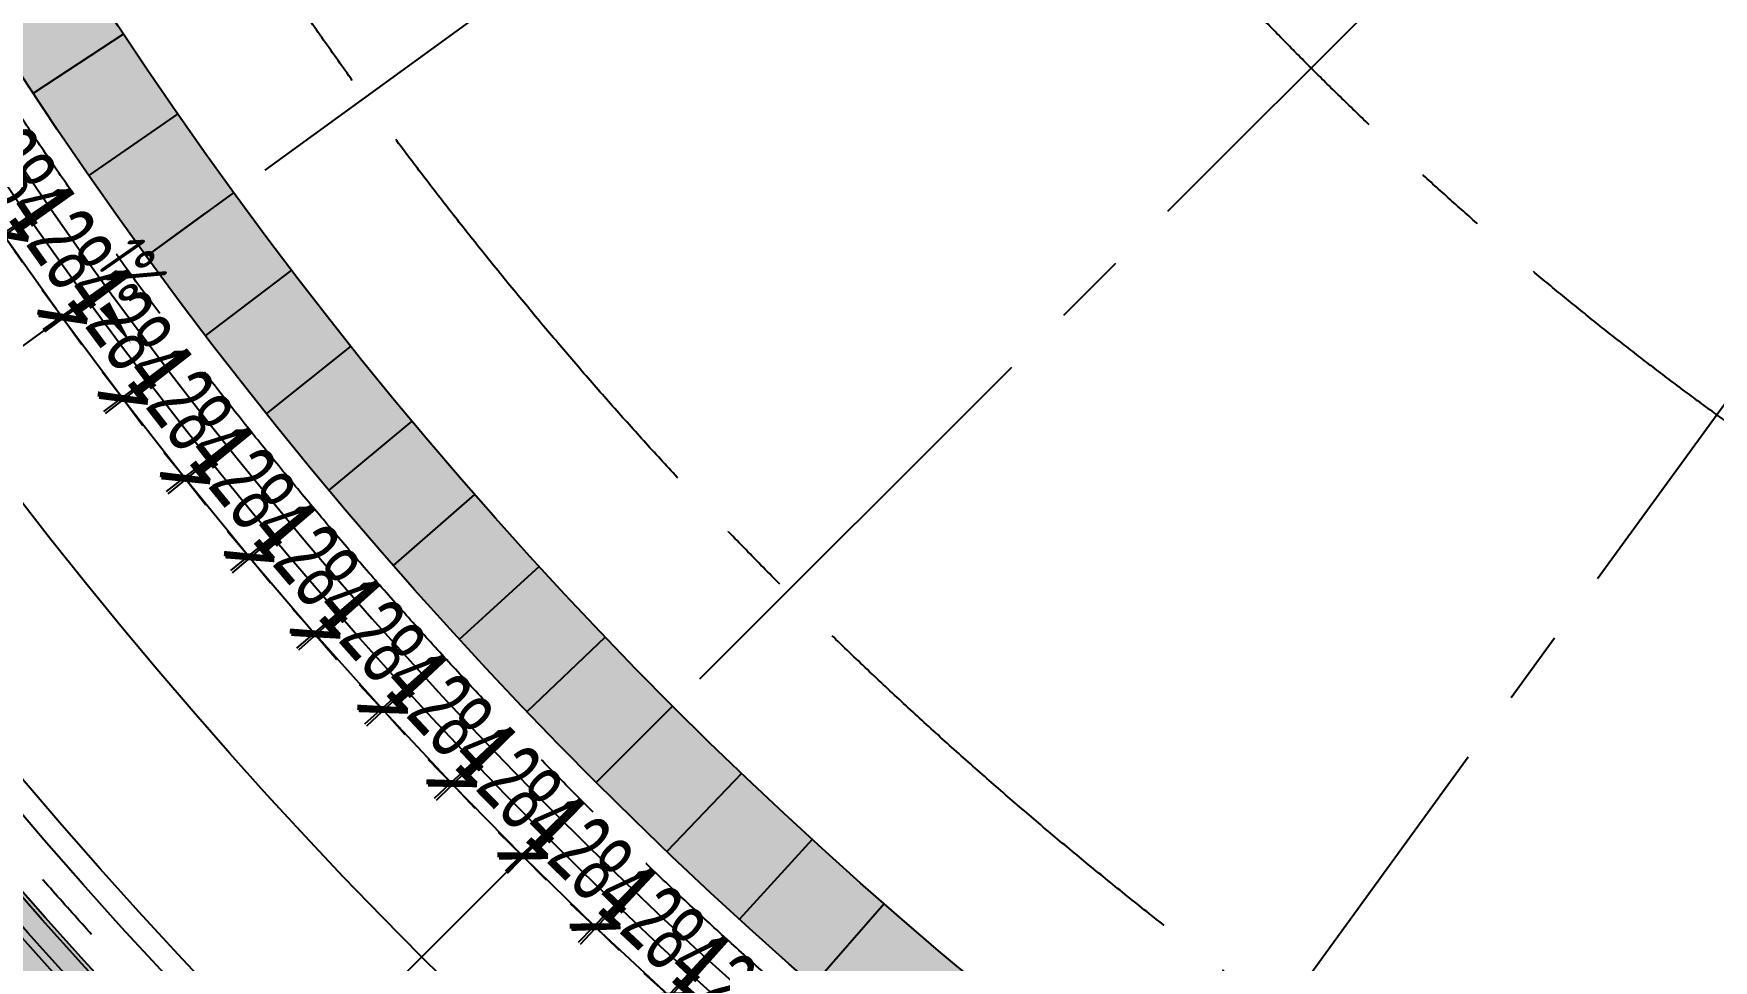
# Model space of a CAD drawing. Extents: x 104132 to 3338343, y -1228862 to 1409848.
# Drawn here: x 1713250 to 1735019, y 47739 to 59756 of the extents above; entities that cross this region are included whole.
import ezdxf

# ---------------------------------------------------------------- set-up
doc = ezdxf.new("R2010")
doc.units = 0
doc.linetypes.add('CENTER', pattern=[50.8, 31.75, -6.35, 6.35, -6.35])
doc.linetypes.add('CENTER2', pattern=[28.575, 19.05, -3.175, 3.175, -3.175])
doc.layers.get('0').update_dxf_attribs({"color": 8})
doc.layers.get('Defpoints').update_dxf_attribs({"color": 8})
for name, color, linetype in [('#幕墙线-平面', 8, 'Continuous'), ('#标注', 8, 'Continuous'), ('#轴线', 8, 'CENTER2'), ('A-ROOF-DRAN', 8, 'Continuous'), ('DIM_SYMB', 8, 'Continuous'), ('DOTE', 8, 'CENTER'), ('IEL-FINE', 8, 'Continuous'), ('分水线', 8, 'Continuous'), ('女儿墙', 8, 'Continuous'), ('落水口', 8, 'Continuous')]:
    doc.layers.add(name, color=color, linetype=linetype)
doc.styles.add('JHZX', font='jrs.shx', dxfattribs={"width": 0.6, "bigfont": 'jhz.shx'})
doc.styles.add('XD2008', font='xd-hzs.shx', dxfattribs={"width": 0.7, "bigfont": 'xd-hztxt.shx'})
doc.dimstyles.new('JZBZ-300', dxfattribs={"dimscale": 300, "dimtxt": 3, "dimasz": 1.5, "dimexe": 1, "dimexo": 1, "dimgap": 0.5, "dimtad": 1, "dimdec": 0, "dimdsep": 46, "dimtxsty": 'JHZX', "dimblk1": 'ARCHTICK', "dimblk2": 'ARCHTICK', "dimsah": 1, "dimcen": 0, "dimclrd": 1, "dimclre": 1, "dimclrt": 2, "dimadec": 3, "dimazin": 2, "dimtfac": 1, "dimtdec": 0, "dimtix": 1, "dimtmove": 0, "dimatfit": 3, "dimfxl": 1, "dimtolj": 1, "dimlwd": -1, "dimlwe": -1, "dimarcsym": 1})

# ---------------------------------------------------------------- blocks, each defined once
blk = doc.blocks.new('轴网20240313')
at = {"layer": '#标注', "ltscale": 300}
blk.add_circle((571467.9, -147345.9), 64700, dxfattribs=at)
at = {"layer": '#轴线', "ltscale": 300}
for p, q in [((559089.9, -156339), (516697.4, -187139)), ((560649.1, -158164.6), (523596.7, -195217)), ((562474.7, -159723.9), (531674.8, -202116.3))]:
    blk.add_line(p, q, dxfattribs=at)
for radius in [64700, 63300, 57500, 53700, 44100, 34500]:
    blk.add_circle((571467.9, -147345.9), radius, dxfattribs=at)
blk = doc.blocks.new('A$C49f573b4')
at = {"layer": '女儿墙'}
for radius in [63900, 63650]:
    blk.add_circle((0, 0), radius, dxfattribs=at)
blk = doc.blocks.new('*U483')
at = {"layer": '#幕墙线-平面', "ltscale": 300}
blk.add_line((55800, -55800), (57200, -55800), dxfattribs=at)
blk = doc.blocks.new('*U484')
at = {"layer": '#幕墙线-平面'}
for p, rotation in [((933903, -9738), 213.4285714285812), ((934940, -9037), 214.7142857142956), ((935961, -8312), 216.0000000000097), ((936966, -7565), 217.2857142857239), ((937953, -6795), 218.571428571438), ((938923, -6004), 219.8571428571518), ((939875, -5190), 221.1428571428657), ((940809, -4356), 222.4285714285797), ((941724, -3501), 223.7142857142939), ((942619, -2625), 225.000000000008), ((943494, -1730), 226.2857142857221), ((944350, -816), 227.5714285714362), ((945184, 118), 228.8571428571506)]:
    blk.add_blockref('*U483', p, dxfattribs=dict(at, rotation=rotation))
blk = doc.blocks.new('_ARCHTICK')
at = {"color": 0, "linetype": 'ByBlock', "const_width": 0.15}
blk.add_lwpolyline([(-0.5, -0.5), (0.5, 0.5)], dxfattribs=at)
blk = doc.blocks.new('*D826')
at = {"layer": '#标注', "color": 1, "ltscale": 300, "transparency": 16777216}
for p, q in [((855176, 5152), (854060, 4397)), ((854308, 4565), (854056, 4937)), ((854308, 4565), (855028, 3501)), ((855895, 4088), (854779, 3333)), ((855028, 3501), (855280, 3129))]:
    blk.add_line(p, q, dxfattribs=at)
at = {"layer": 'Defpoints', "color": 0, "ltscale": 300, "transparency": 16777216}
for p in [(855425, 5320), (856144, 4257), (855028, 3501)]:
    blk.add_point(p, dxfattribs=at)
at = {"layer": '#标注', "color": 1, "ltscale": 300, "transparency": 16777216, "xscale": 450, "yscale": 450, "zscale": 450}
for p, rotation in [((854308, 4565), 304.0714285702077), ((855028, 3501), 124.0714285702077)]:
    blk.add_blockref('_ARCHTICK', p, dxfattribs=dict(at, rotation=rotation))
at = {"layer": '#标注', "color": 2, "ltscale": 300, "transparency": 16777216, "insert": (855165, 4369), "char_height": 900, "attachment_point": 5, "rotation": 304.0714, "style": 'JHZX'}
blk.add_mtext('\\A1;1284', dxfattribs=at)
blk = doc.blocks.new('*D827')
at = {"layer": '#标注', "color": 1, "ltscale": 300, "transparency": 16777216}
for p, q in [((855899, 4083), (854800, 3303)), ((855045, 3477), (854784, 3844)), ((855045, 3477), (855788, 2430)), ((856642, 3036), (855543, 2256)), ((855788, 2430), (856048, 2063))]:
    blk.add_line(p, q, dxfattribs=at)
at = {"layer": 'Defpoints', "color": 0, "ltscale": 300, "transparency": 16777216}
for p in [(856144, 4257), (856887, 3210), (855788, 2430)]:
    blk.add_point(p, dxfattribs=at)
at = {"layer": '#标注', "color": 1, "ltscale": 300, "transparency": 16777216, "xscale": 450, "yscale": 450, "zscale": 450}
for p, rotation in [((855045, 3477), 305.3571428559266), ((855788, 2430), 125.3571428559266)]:
    blk.add_blockref('_ARCHTICK', p, dxfattribs=dict(at, rotation=rotation))
at = {"layer": '#标注', "color": 2, "ltscale": 300, "transparency": 16777216, "insert": (855905, 3300), "char_height": 900, "attachment_point": 5, "rotation": 305.3571, "style": 'JHZX'}
blk.add_mtext('\\A1;1284', dxfattribs=at)
blk = doc.blocks.new('*D828')
at = {"layer": '#标注', "color": 1, "ltscale": 300, "transparency": 16777216}
for p, q in [((856646, 3031), (855565, 2226)), ((855805, 2405), (855537, 2766)), ((855805, 2405), (856571, 1375)), ((857412, 2001), (856331, 1196)), ((856571, 1375), (856840, 1014))]:
    blk.add_line(p, q, dxfattribs=at)
at = {"layer": 'Defpoints', "color": 0, "ltscale": 300, "transparency": 16777216}
for p in [(856887, 3210), (857653, 2180), (856571, 1375)]:
    blk.add_point(p, dxfattribs=at)
at = {"layer": '#标注', "color": 1, "ltscale": 300, "transparency": 16777216, "xscale": 450, "yscale": 450, "zscale": 450}
for p, rotation in [((855805, 2405), 306.6428571416423), ((856571, 1375), 126.6428571416423)]:
    blk.add_blockref('_ARCHTICK', p, dxfattribs=dict(at, rotation=rotation))
at = {"layer": '#标注', "color": 2, "ltscale": 300, "transparency": 16777216, "insert": (856670, 2249), "char_height": 900, "attachment_point": 5, "rotation": 306.6429, "style": 'JHZX'}
blk.add_mtext('\\A1;1284', dxfattribs=at)
blk = doc.blocks.new('*D829')
at = {"layer": '#标注', "color": 1, "ltscale": 300, "transparency": 16777216}
for p, q in [((857416, 1995), (856353, 1167)), ((856590, 1351), (856313, 1706)), ((856590, 1351), (857379, 339)), ((858205, 983), (857142, 155)), ((857379, 339), (857655, -16))]:
    blk.add_line(p, q, dxfattribs=at)
at = {"layer": 'Defpoints', "color": 0, "ltscale": 300, "transparency": 16777216}
for p in [(857653, 2180), (858442, 1167), (857379, 339)]:
    blk.add_point(p, dxfattribs=at)
at = {"layer": '#标注', "color": 1, "ltscale": 300, "transparency": 16777216, "xscale": 450, "yscale": 450, "zscale": 450}
for p, rotation in [((856590, 1351), 307.9285714273499), ((857379, 339), 127.9285714273499)]:
    blk.add_blockref('_ARCHTICK', p, dxfattribs=dict(at, rotation=rotation))
at = {"layer": '#标注', "color": 2, "ltscale": 300, "transparency": 16777216, "insert": (857457, 1214), "char_height": 900, "attachment_point": 5, "rotation": 307.9286, "style": 'JHZX'}
blk.add_mtext('\\A1;1284', dxfattribs=at)
blk = doc.blocks.new('*D830')
at = {"layer": '#标注', "color": 1, "ltscale": 300, "transparency": 16777216}
for p, q in [((858209, 978), (857165, 126)), ((857397, 315), (857113, 664)), ((857397, 315), (858209, -679)), ((859021, -17), (857977, -869)), ((858209, -679), (858493, -1028))]:
    blk.add_line(p, q, dxfattribs=at)
at = {"layer": 'Defpoints', "color": 0, "ltscale": 300, "transparency": 16777216}
for p in [(858442, 1167), (859253, 173), (858209, -679)]:
    blk.add_point(p, dxfattribs=at)
at = {"layer": '#标注', "color": 1, "ltscale": 300, "transparency": 16777216, "xscale": 450, "yscale": 450, "zscale": 450}
for p, rotation in [((857397, 315), 309.2142857130631), ((858209, -679), 129.2142857130632)]:
    blk.add_blockref('_ARCHTICK', p, dxfattribs=dict(at, rotation=rotation))
at = {"layer": '#标注', "color": 2, "ltscale": 300, "transparency": 16777216, "insert": (858268, 197), "char_height": 900, "attachment_point": 5, "rotation": 309.2143, "style": 'JHZX'}
blk.add_mtext('\\A1;1284', dxfattribs=at)
blk = doc.blocks.new('*D831')
at = {"layer": '#标注', "color": 1, "ltscale": 300, "transparency": 16777216}
for p, q in [((859025, -22), (858000, -897)), ((858228, -702), (857936, -360)), ((858228, -702), (859062, -1678)), ((859859, -998), (858834, -1873)), ((859062, -1678), (859354, -2021))]:
    blk.add_line(p, q, dxfattribs=at)
at = {"layer": 'Defpoints', "color": 0, "ltscale": 300, "transparency": 16777216}
for p in [(859253, 173), (860087, -803), (859062, -1678)]:
    blk.add_point(p, dxfattribs=at)
at = {"layer": '#标注', "color": 1, "ltscale": 300, "transparency": 16777216, "xscale": 450, "yscale": 450, "zscale": 450}
for p, rotation in [((858228, -702), 310.4999999987807), ((859062, -1678), 130.4999999987806)]:
    blk.add_blockref('_ARCHTICK', p, dxfattribs=dict(at, rotation=rotation))
at = {"layer": '#标注', "color": 2, "ltscale": 300, "transparency": 16777216, "insert": (859101, -801), "char_height": 900, "attachment_point": 5, "rotation": 310.5, "style": 'JHZX'}
blk.add_mtext('\\A1;1284', dxfattribs=at)
blk = doc.blocks.new('*D832')
at = {"layer": '#标注', "color": 1, "ltscale": 300, "transparency": 16777216}
for p, q in [((859863, -1003), (858858, -1901)), ((859082, -1701), (858782, -1366)), ((859082, -1701), (859937, -2658)), ((860718, -1960), (859713, -2858)), ((859937, -2658), (860237, -2994))]:
    blk.add_line(p, q, dxfattribs=at)
at = {"layer": 'Defpoints', "color": 0, "ltscale": 300, "transparency": 16777216}
for p in [(860087, -803), (860942, -1760), (859937, -2658)]:
    blk.add_point(p, dxfattribs=at)
at = {"layer": '#标注', "color": 1, "ltscale": 300, "transparency": 16777216, "xscale": 450, "yscale": 450, "zscale": 450}
for p, rotation in [((859082, -1701), 311.7857142844961), ((859937, -2658), 131.7857142844961)]:
    blk.add_blockref('_ARCHTICK', p, dxfattribs=dict(at, rotation=rotation))
at = {"layer": '#标注', "color": 2, "ltscale": 300, "transparency": 16777216, "insert": (859957, -1780), "char_height": 900, "attachment_point": 5, "rotation": 311.7857, "style": 'JHZX'}
blk.add_mtext('\\A1;1284', dxfattribs=at)
blk = doc.blocks.new('*D833')
at = {"layer": '#标注', "color": 1, "ltscale": 300, "transparency": 16777216}
for p, q in [((860723, -1965), (859738, -2885)), ((859958, -2681), (859650, -2352)), ((859958, -2681), (860834, -3618)), ((861599, -2903), (860615, -3823)), ((860834, -3618), (861141, -3947))]:
    blk.add_line(p, q, dxfattribs=at)
at = {"layer": 'Defpoints', "color": 0, "ltscale": 300, "transparency": 16777216}
for p in [(860942, -1760), (861819, -2698), (860834, -3618)]:
    blk.add_point(p, dxfattribs=at)
at = {"layer": '#标注', "color": 1, "ltscale": 300, "transparency": 16777216, "xscale": 450, "yscale": 450, "zscale": 450}
for p, rotation in [((859958, -2681), 313.0714285702054), ((860834, -3618), 133.0714285702054)]:
    blk.add_blockref('_ARCHTICK', p, dxfattribs=dict(at, rotation=rotation))
at = {"layer": '#标注', "color": 2, "ltscale": 300, "transparency": 16777216, "insert": (860834, -2740), "char_height": 900, "attachment_point": 5, "rotation": 313.0714, "style": 'JHZX'}
blk.add_mtext('\\A1;1284', dxfattribs=at)
blk = doc.blocks.new('*D834')
at = {"layer": '#标注', "color": 1, "ltscale": 300, "transparency": 16777216}
for p, q in [((861604, -2907), (860640, -3850)), ((860855, -3640), (860540, -3318)), ((860855, -3640), (861752, -4558)), ((862501, -3825), (861538, -4767)), ((861752, -4558), (862067, -4879))]:
    blk.add_line(p, q, dxfattribs=at)
at = {"layer": 'Defpoints', "color": 0, "ltscale": 300, "transparency": 16777216}
for p in [(861819, -2698), (862716, -3615), (861752, -4558)]:
    blk.add_point(p, dxfattribs=at)
at = {"layer": '#标注', "color": 1, "ltscale": 300, "transparency": 16777216, "xscale": 450, "yscale": 450, "zscale": 450}
for p, rotation in [((860855, -3640), 314.3571428559219), ((861752, -4558), 134.3571428559219)]:
    blk.add_blockref('_ARCHTICK', p, dxfattribs=dict(at, rotation=rotation))
at = {"layer": '#标注', "color": 2, "ltscale": 300, "transparency": 16777216, "insert": (861733, -3679), "char_height": 900, "attachment_point": 5, "rotation": 314.3571, "style": 'JHZX'}
blk.add_mtext('\\A1;1284', dxfattribs=at)
blk = doc.blocks.new('*D835')
at = {"layer": '#标注', "color": 1, "ltscale": 300, "transparency": 16777216}
for p, q in [((862506, -3830), (861564, -4794)), ((861774, -4579), (861452, -4264)), ((861774, -4579), (862691, -5476)), ((863424, -4727), (862482, -5691)), ((862691, -5476), (863013, -5791))]:
    blk.add_line(p, q, dxfattribs=at)
at = {"layer": 'Defpoints', "color": 0, "ltscale": 300, "transparency": 16777216}
for p in [(862716, -3615), (863634, -4513), (862691, -5476)]:
    blk.add_point(p, dxfattribs=at)
at = {"layer": '#标注', "color": 1, "ltscale": 300, "transparency": 16777216, "xscale": 450, "yscale": 450, "zscale": 450}
for p, rotation in [((861774, -4579), 315.6428571416338), ((862691, -5476), 135.6428571416338)]:
    blk.add_blockref('_ARCHTICK', p, dxfattribs=dict(at, rotation=rotation))
at = {"layer": '#标注', "color": 2, "ltscale": 300, "transparency": 16777216, "insert": (862652, -4599), "char_height": 900, "attachment_point": 5, "rotation": 315.6429, "style": 'JHZX'}
blk.add_mtext('\\A1;1284', dxfattribs=at)
blk = doc.blocks.new('*D836')
at = {"layer": '#标注', "color": 1, "ltscale": 300, "transparency": 16777216}
for p, q in [((863429, -4732), (862508, -5717)), ((862713, -5497), (862385, -5190)), ((862713, -5497), (863651, -6374)), ((864366, -5608), (863446, -6593)), ((863651, -6374), (863980, -6681))]:
    blk.add_line(p, q, dxfattribs=at)
at = {"layer": 'Defpoints', "color": 0, "ltscale": 300, "transparency": 16777216}
for p in [(863634, -4513), (864571, -5389), (863651, -6374)]:
    blk.add_point(p, dxfattribs=at)
at = {"layer": '#标注', "color": 1, "ltscale": 300, "transparency": 16777216, "xscale": 450, "yscale": 450, "zscale": 450}
for p, rotation in [((862713, -5497), 316.9285714273491), ((863651, -6374), 136.928571427349)]:
    blk.add_blockref('_ARCHTICK', p, dxfattribs=dict(at, rotation=rotation))
at = {"layer": '#标注', "color": 2, "ltscale": 300, "transparency": 16777216, "insert": (863592, -5497), "char_height": 900, "attachment_point": 5, "rotation": 316.9286, "style": 'JHZX'}
blk.add_mtext('\\A1;1284', dxfattribs=at)
blk = doc.blocks.new('*D837')
at = {"layer": '#标注', "color": 1, "ltscale": 300, "transparency": 16777216}
for p, q in [((864371, -5613), (863473, -6618)), ((863673, -6394), (863338, -6094)), ((863673, -6394), (864630, -7250)), ((865328, -6468), (864430, -7473)), ((864630, -7250), (864966, -7549))]:
    blk.add_line(p, q, dxfattribs=at)
at = {"layer": 'Defpoints', "color": 0, "ltscale": 300, "transparency": 16777216}
for p in [(864571, -5389), (865528, -6245), (864630, -7250)]:
    blk.add_point(p, dxfattribs=at)
at = {"layer": '#标注', "color": 1, "ltscale": 300, "transparency": 16777216, "xscale": 450, "yscale": 450, "zscale": 450}
for p, rotation in [((863673, -6394), 318.2142857130596), ((864630, -7250), 138.2142857130595)]:
    blk.add_blockref('_ARCHTICK', p, dxfattribs=dict(at, rotation=rotation))
at = {"layer": '#标注', "color": 2, "ltscale": 300, "transparency": 16777216, "insert": (864552, -6375), "char_height": 900, "attachment_point": 5, "rotation": 318.2143, "style": 'JHZX'}
blk.add_mtext('\\A1;1284', dxfattribs=at)
blk = doc.blocks.new('ERTQWE')
at = {"layer": '#标注', "ltscale": 300}
for p1, p2, distance, picture, middle in [((855424.9, 5319.8), (856144, 4256.5), -1347.8, '*D826', (855165, 4369.2)), ((856144, 4256.5), (856886.7, 3209.7), -1347.8, '*D827', (855905.5, 3300.4)), ((856886.7, 3209.7), (857652.8, 2179.9), -1347.8, '*D828', (856669.7, 2248.5)), ((857652.8, 2179.9), (858441.7, 1167.4), -1347.8, '*D829', (857457.4, 1214)), ((858441.723, 1167.4419), (859253.2046, 172.9735), -1347.78, '*D830', (858268.0936, 197.4444)), ((859253.2, 173), (860086.8, -803), -1347.8, '*D831', (859101.4, -800.7)), ((860086.8, -803), (860942.1, -1760.1), -1347.8, '*D832', (859956.9, -1779.8)), ((860942.0771, -1760.0966), (861818.6175, -2697.7249), -1347.78, '*D833', (860834.0918, -2739.5769)), ((861818.6, -2697.7), (862716, -3615.4), -1347.8, '*D834', (861732.6, -3679.4)), ((862716, -3615.4), (863633.7, -4512.8), -1347.8, '*D835', (862652, -4598.8)), ((863633.7002, -4512.8076), (864571.3285, -5389.3481), -1347.78, '*D836', (863591.8482, -5497.3333)), ((864571.3, -5389.3), (865528.4, -6244.6), -1347.8, '*D837', (864551.6, -6374.6))]:
    dim = blk.add_aligned_dim(p1=p1, p2=p2, distance=distance, dimstyle='JZBZ-300', dxfattribs=at)
    dim.commit()
    dim.dimension.update_dxf_attribs({"geometry": picture, "text_midpoint": middle})
blk = doc.blocks.new('QWEDSG')
at = {"layer": 'IEL-FINE', "ltscale": 300}
h = blk.add_hatch(dxfattribs=at)
h.set_pattern_fill('DOTS', color=256, scale=200)
h.set_pattern_definition([(0, (838162.48, -28168.94), (158.75, 317.5), [0, -317.5])])
edge = h.paths.add_edge_path(flags=17)
edge.add_arc((903162, 36831), 63600, 0, 360)
edge = h.paths.add_edge_path()
edge.add_arc((903162, 36831), 65000, 0, 360)
h = blk.add_hatch(dxfattribs=at)
h.set_pattern_fill('DOTS', color=256, scale=200)
h.set_pattern_definition([(0, (845962.48, -20368.94), (158.75, 317.5), [0, -317.5])])
edge = h.paths.add_edge_path(flags=17)
edge.add_arc((903162, 36831), 55800, 0, 360)
edge = h.paths.add_edge_path()
edge.add_arc((903162, 36831), 57200, 0, 360)
at = {"layer": '#幕墙线-平面'}
for radius in [65000, 64000, 63600, 57200, 55800]:
    blk.add_circle((903162, 36831), radius, dxfattribs=at)
for name in ['ERTQWE', '*U484']:
    blk.add_blockref(name, (0, 0), dxfattribs=at)

msp = doc.modelspace()

# ---------------------------------------------------------------- linework, layer by layer
at = {"layer": 'A-ROOF-DRAN'}
for radius in [62950, 62650, 58150]:
    msp.add_circle((1760988, 90493), radius, dxfattribs=at)
msp.add_arc((1760988, 90493), 57850, 71.70287, 331.36515, dxfattribs=at)
at = {"layer": 'DIM_SYMB'}
msp.add_lwpolyline([(1713597, 57050, 0, 0, 0), (1714512, 55739, 0, 160, 0), (1714169, 56231, 0, 0, 0)], format="xyseb", dxfattribs=at)
at = {"layer": '分水线'}
msp.add_circle((1760988, 90493), 60400, dxfattribs=at)
at = {"layer": '落水口'}
msp.add_arc((1761055, 90471), 63950, 296.9552, 117.0448, dxfattribs=at)

# ---------------------------------------------------------------- block references
at = {"layer": '#幕墙线-平面'}
msp.add_blockref('QWEDSG', (857825, 53662), dxfattribs=at)
at = {"layer": '#幕墙线-平面', "ltscale": 300}
msp.add_blockref('A$C49f573b4', (1760988, 90493), dxfattribs=at)
at = {"layer": 'DOTE'}
msp.add_blockref('轴网20240313', (1189520, 237839), dxfattribs=at)

# ---------------------------------------------------------------- texts
at = {"layer": 'DIM_SYMB', "style": 'XD2008', "width": 0.7}
msp.add_text('1%%%', height=700, rotation=304.9222, dxfattribs=at).set_placement((1714043, 56777))

doc.saveas('drawing.dxf')
